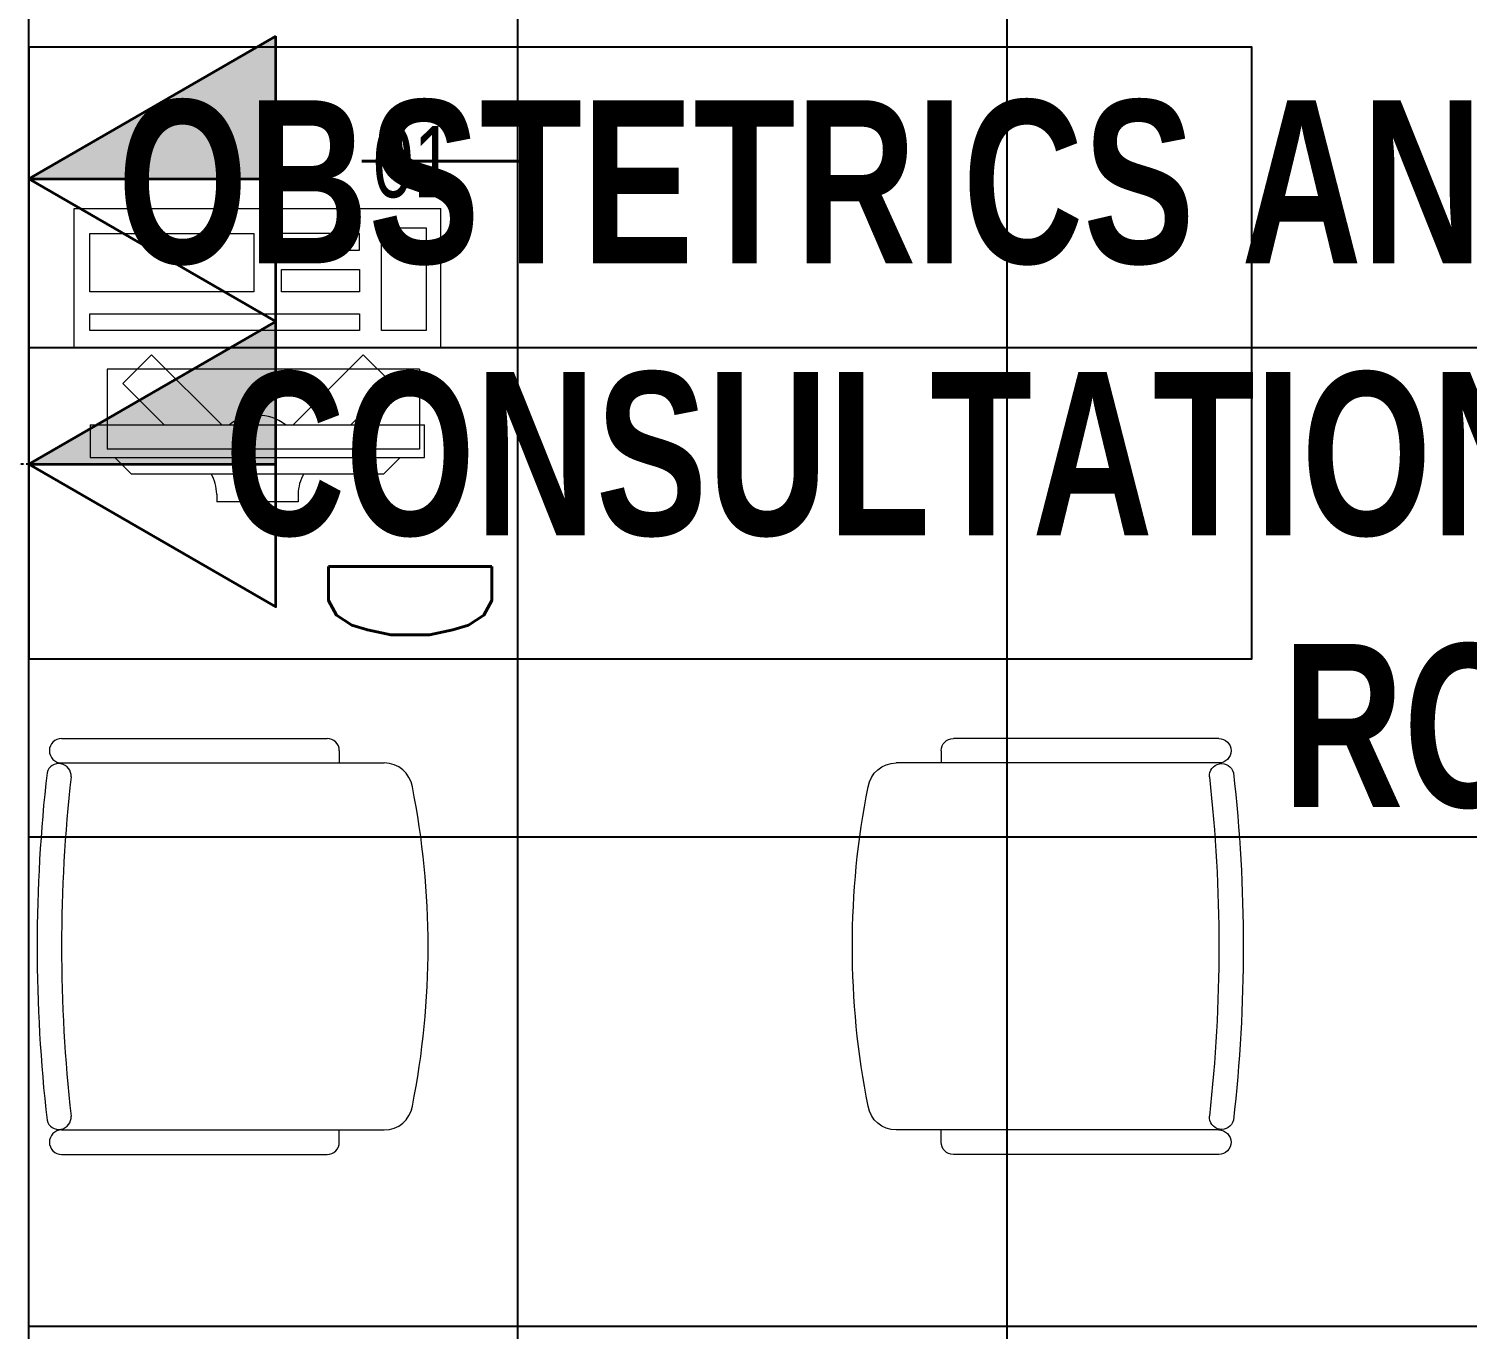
# Model space of a CAD drawing. Extents: x -560814 to 57327, y -29287 to 19916.
# Drawn here: x 25876 to 27640, y -5014 to -3419 of the extents above; entities that cross this region are included whole.
import ezdxf

# ---------------------------------------------------------------- set-up
doc = ezdxf.new("R2010")
doc.units = 0
doc.header["$LTSCALE"] = 0.25
doc.linetypes.add('DASHDOT', pattern=[25.4, 12.7, -6.35, 0, -6.35])
for name, color, linetype, lineweight in [('01-First Floor$0$72_EGR_BASE_TEXT', 252, 'Continuous', 5), ('01-First Floor$0$72_EGR_EQP_TAG', 142, 'Continuous', 5), ('01-First Floor$0$LOADING', 253, 'Continuous', 5), ('E-LITE-CLNG-CNDT', 6, 'DASHDOT', 35), ('T-DATA-CLNG-COND', 51, 'DASHDOT', 25), ('T-DATA-DEVC-TYPE', 2, 'Continuous', 25), ('T-DATA-WALL @ 100', 33, 'Continuous', 35)]:
    doc.layers.add(name, color=color, linetype=linetype, lineweight=lineweight)
doc.layers.add('01-First Floor$0$FALSE CEILING', color=251, linetype='Continuous')
doc.layers.add('01-First Floor$0$TME-NON MEDICAL FURNITURE', color=242, linetype='Continuous')
doc.styles.add('01-First Floor$0$X3G_ENTITY_257CFD', font='swisscl.ttf', dxfattribs={"height": 200})
doc.styles.add('01-First Floor$0$X3G_ENTITY_9EC9', font='swisscl.ttf', dxfattribs={"height": 0.2})
doc.styles.add('DC_SIMPLEX', font='SIMPLEX.shx', dxfattribs={"width": 0.7})

# ---------------------------------------------------------------- blocks, each defined once
blk = doc.blocks.new('*U28')
blk.add_hatch(color=254).paths.add_polyline_path([(1.75, 3.031), (0, 3.031), (0, 0)])
blk.add_line((0, 0), (0, 3.031))
blk.add_lwpolyline([(1.75, 3.031), (0, 0), (-1.75, 3.031)], close=True)
at = {"layer": 'T-DATA-DEVC-TYPE', "style": 'DC_SIMPLEX', "width": 0.7, "flags": 8}
blk.add_attdef('DC_TYPE', (2.682, 5.634), '', height=2, rotation=360, dxfattribs=at)
blk = doc.blocks.new('*U29')
blk.add_hatch(color=254).paths.add_polyline_path([(1.75, 3.031), (0, 3.031), (0, 0)])
blk.add_line((0, 0), (0, 3.031))
blk.add_lwpolyline([(1.75, 3.031), (0, 0), (-1.75, 3.031)], close=True)
at = {"layer": 'T-DATA-DEVC-TYPE', "style": 'DC_SIMPLEX', "width": 0.7, "flags": 8}
blk.add_attdef('DC_TYPE', (2.682, 5.634), '', height=2, rotation=360, dxfattribs=at)
blk = doc.blocks.new('01-First Floor$0$GF21016-P')
at = {"layer": '01-First Floor$0$LOADING', "extrusion": (-1.24384e-09, -1.20261e-09, -1)}
for p, q in [((0.0128, 0.0179), (0.0128, 0.4136)), ((0.4628, 0.0179), (0.4628, 0.4136)), ((-0.0022, 0.3585), (0.0128, 0.3585)), ((0.4778, 0.3585), (0.4628, 0.3585)), ((-0.0172, 0.0179), (-0.0172, 0.3435)), ((0.4928, 0.0179), (0.4928, 0.3435)), ((0.4778, 0.0029), (0.4778, 0.0029))]:
    blk.add_line(p, q, dxfattribs=at)
for centre, radius, start, end in [((-0.2378, -0.5362), 1.0036, 78.7568, 101.2432), ((-0.0478, 0.4136), 0.035, 0, 80.6557), ((-0.4278, 0.4136), 0.035, 99.3443, 180), ((0.0022, 0.3435), 0.015, 0, 90), ((-0.4778, 0.3435), 0.015, 90, 180), ((0.0022, 0.0179), 0.015, 270, 0), ((0.0022, 0.0179), 0.015, 180, 270), ((-0.0284, 0.0145), 0.015, 284.3864, 95.5209), ((-0.2378, 1.8928), 1.8749, 263.6341, 276.3659), ((-0.4471, 0.0145), 0.015, 84.4791, 255.6136), ((-0.4778, 0.0179), 0.015, 270, 0), ((-0.4778, 0.0179), 0.015, 180, 270), ((-0.2378, 1.8734), 1.8855, 263.5119, 276.4881)]:
    blk.add_arc(centre, radius, start, end, dxfattribs=at)
blk = doc.blocks.new('01-First Floor$0$ITCWLS1-P')
at = {"layer": '01-First Floor$0$LOADING'}
for p, q in [((-0.17, 0.45), (-0.17, 0)), ((-0.17, 0.45), (0, 0.45)), ((0, 0.45), (0, 0)), ((-0.2651, 0.43, 0), (-0.3051, 0.43, 0)), ((-0.3051, 0.43, 0), (-0.3051, 0.02, 0)), ((-0.2651, 0.43, 0), (-0.2651, 0.02, 0)), ((-0.1496, 0.4305), (-0.1291, 0.4305)), ((-0.1291, 0.4305), (-0.1291, 0.4089)), ((-0.197, 0.4094), (-0.295, 0.4094)), ((-0.295, 0.0264), (-0.295, 0.4094)), ((-0.197, 0.0264), (-0.197, 0.4094)), ((-0.3251, 0.38, 0), (-0.3051, 0.4, 0)), ((-0.3251, 0.38, 0), (-0.3251, 0.07, 0)), ((-0.3503, 0.275), (-0.3596, 0.275)), ((-0.3596, 0.175), (-0.3596, 0.275)), ((-0.3503, 0.175), (-0.3596, 0.175)), ((-0.3251, 0.07, 0), (-0.3051, 0.05, 0)), ((-0.3051, 0.02, 0), (-0.2651, 0.02, 0)), ((-0.197, 0.0264), (-0.295, 0.0264)), ((-0.17, 0), (0, 0))]:
    blk.add_line(p, q, dxfattribs=at)
at = {"layer": '01-First Floor$0$LOADING', "extrusion": (2.48281e-10, 3.18408e-10, -1)}
for p, q in [((-0.2651, 0.3395), (-0.2144, 0.3902)), ((-0.1791, 0.3548), (-0.2144, 0.3902)), ((-0.2651, 0.2688), (-0.1791, 0.3548))]:
    blk.add_line(p, q, dxfattribs=at)
at = {"layer": '01-First Floor$0$LOADING', "extrusion": (2.48281e-10, -3.18408e-10, -1)}
for p, q in [((-0.2651, 0.1812), (-0.1791, 0.0952)), ((-0.2651, 0.1105), (-0.2144, 0.0598)), ((-0.1791, 0.0952), (-0.2144, 0.0598))]:
    blk.add_line(p, q, dxfattribs=at)
at = {"layer": '01-First Floor$0$LOADING'}
for points in [[(-0.1291, 0.4089), (-0.1291, 0.1), (-0.1496, 0.1), (-0.1496, 0.4305)], [(-0.1496, 0.1), (-0.1496, 0.1), (-0.1496, 0.1), (-0.1496, 0.1), (-0.1496, 0.1), (-0.1496, 0.1), (-0.1496, 0.1), (-0.1496, 0.1), (-0.1496, 0.1)], [(-0.1496, 0.1), (-0.1496, 0.1), (-0.1496, 0.1), (-0.1496, 0.1), (-0.1496, 0.1), (-0.1496, 0.1), (-0.1496, 0.1), (-0.1496, 0.1), (-0.1496, 0.1), (-0.1496, 0.1), (-0.1496, 0.1), (-0.1496, 0.1), (-0.1496, 0.1), (-0.1496, 0.1), (-0.1496, 0.1), (-0.1496, 0.1), (-0.1496, 0.1), (-0.1496, 0.1)], [(-0.1496, 0.1), (-0.1496, 0.1), (-0.1496, 0.1), (-0.1496, 0.1), (-0.1496, 0.1), (-0.1496, 0.1), (-0.1496, 0.1), (-0.1496, 0.1), (-0.1496, 0.1), (-0.1496, 0.1)], [(-0.1496, 0.1), (-0.1496, 0.1), (-0.1496, 0.1), (-0.1496, 0.1), (-0.1496, 0.1), (-0.1496, 0.1), (-0.1496, 0.1)], [(-0.1496, 0.1), (-0.1496, 0.1), (-0.1496, 0.1), (-0.1496, 0.1), (-0.1496, 0.1), (-0.1496, 0.1), (-0.1496, 0.1), (-0.1496, 0.1), (-0.1496, 0.1), (-0.1496, 0.1)], [(-0.1496, 0.1), (-0.1496, 0.1), (-0.1496, 0.1), (-0.1496, 0.1), (-0.1496, 0.1), (-0.1496, 0.1), (-0.1496, 0.1), (-0.1496, 0.1), (-0.1496, 0.1), (-0.1496, 0.1), (-0.1496, 0.1), (-0.1496, 0.1), (-0.1496, 0.1), (-0.1496, 0.1), (-0.1496, 0.1)], [(-0.1496, 0.1), (-0.1496, 0.1), (-0.1496, 0.1), (-0.1496, 0.1), (-0.1496, 0.1), (-0.1496, 0.1), (-0.1496, 0.1), (-0.1496, 0.1), (-0.1496, 0.1), (-0.1496, 0.1)], [(-0.1496, 0.1), (-0.1496, 0.1), (-0.1496, 0.1), (-0.1496, 0.1), (-0.1496, 0.1), (-0.1496, 0.1), (-0.1496, 0.1), (-0.1496, 0.1), (-0.1496, 0.1), (-0.1496, 0.1)], [(-0.1496, 0.1), (-0.1496, 0.1), (-0.1496, 0.1), (-0.1496, 0.1), (-0.1496, 0.1), (-0.1496, 0.1), (-0.1496, 0.1), (-0.1496, 0.1), (-0.1496, 0.1), (-0.1496, 0.1), (-0.1496, 0.1), (-0.1496, 0.1), (-0.1496, 0.1), (-0.1496, 0.1), (-0.1496, 0.1), (-0.1496, 0.1), (-0.1496, 0.1), (-0.1496, 0.1), (-0.1496, 0.1), (-0.1496, 0.1), (-0.1496, 0.1), (-0.1496, 0.1), (-0.1496, 0.1), (-0.1496, 0.1), (-0.1496, 0.1), (-0.1496, 0.1), (-0.1496, 0.1), (-0.1496, 0.1), (-0.1496, 0.1), (-0.1496, 0.1), (-0.1496, 0.1), (-0.1496, 0.1), (-0.1496, 0.1), (-0.1496, 0.1), (-0.1496, 0.1), (-0.1496, 0.1), (-0.1496, 0.1), (-0.1496, 0.1), (-0.1496, 0.1), (-0.1496, 0.1), (-0.1496, 0.1), (-0.1496, 0.1), (-0.1496, 0.1), (-0.1496, 0.1), (-0.1496, 0.1), (-0.1496, 0.1), (-0.1496, 0.1), (-0.1496, 0.1), (-0.1496, 0.1), (-0.1496, 0.1), (-0.1496, 0.1), (-0.1496, 0.1), (-0.1496, 0.1), (-0.1496, 0.1)], [(-0.1496, 0.1), (-0.1496, 0.1), (-0.1496, 0.1), (-0.1496, 0.1), (-0.1496, 0.1), (-0.1496, 0.1), (-0.1496, 0.1), (-0.1496, 0.1), (-0.1496, 0.1), (-0.1496, 0.1), (-0.1496, 0.1), (-0.1496, 0.1), (-0.1496, 0.1), (-0.1496, 0.1), (-0.1496, 0.1), (-0.1496, 0.1), (-0.1496, 0.1), (-0.1496, 0.1), (-0.1496, 0.1), (-0.1496, 0.1), (-0.1496, 0.1), (-0.1496, 0.1), (-0.1496, 0.1), (-0.1496, 0.1), (-0.1496, 0.1), (-0.1496, 0.1), (-0.1496, 0.1), (-0.1496, 0.1), (-0.1496, 0.1), (-0.1496, 0.1), (-0.1496, 0.1), (-0.1496, 0.1), (-0.1496, 0.1), (-0.1496, 0.1), (-0.1496, 0.1), (-0.1496, 0.1), (-0.1496, 0.1), (-0.1496, 0.1), (-0.1496, 0.1), (-0.1496, 0.1), (-0.1496, 0.1), (-0.1496, 0.1), (-0.1496, 0.1), (-0.1496, 0.1), (-0.1496, 0.1), (-0.1496, 0.1), (-0.1496, 0.1), (-0.1496, 0.1), (-0.1496, 0.1), (-0.1496, 0.1), (-0.1496, 0.1), (-0.1496, 0.1), (-0.1496, 0.1), (-0.1496, 0.1), (-0.1496, 0.1), (-0.1496, 0.1), (-0.1496, 0.1), (-0.1496, 0.1), (-0.1496, 0.1), (-0.1496, 0.1), (-0.1496, 0.1), (-0.1496, 0.1), (-0.1496, 0.1), (-0.1496, 0.1), (-0.1496, 0.1), (-0.1496, 0.1), (-0.1496, 0.1), (-0.1496, 0.1), (-0.1496, 0.1), (-0.1496, 0.1), (-0.1496, 0.1), (-0.1496, 0.1), (-0.1496, 0.1), (-0.1496, 0.1), (-0.1496, 0.1), (-0.1496, 0.1), (-0.1496, 0.1), (-0.1496, 0.1), (-0.1496, 0.1), (-0.1496, 0.1), (-0.1496, 0.1), (-0.1496, 0.1), (-0.1496, 0.1), (-0.1496, 0.1), (-0.1496, 0.1), (-0.1496, 0.1), (-0.1496, 0.1), (-0.1496, 0.1), (-0.1496, 0.1)], [(-0.1496, 0.1), (-0.1496, 0.1), (-0.1496, 0.1), (-0.1496, 0.1), (-0.1496, 0.1), (-0.1496, 0.1), (-0.1496, 0.1), (-0.1496, 0.1), (-0.1496, 0.1), (-0.1496, 0.1), (-0.1496, 0.1), (-0.1496, 0.1)], [(-0.1496, 0.1), (-0.1496, 0.1), (-0.1496, 0.1), (-0.1496, 0.1), (-0.1496, 0.1), (-0.1496, 0.1), (-0.1496, 0.1)], [(-0.1496, 0.1), (-0.1496, 0.1), (-0.1496, 0.1), (-0.1496, 0.1), (-0.1496, 0.1), (-0.1496, 0.1), (-0.1496, 0.1), (-0.1496, 0.1), (-0.1496, 0.1), (-0.1496, 0.1), (-0.1496, 0.1), (-0.1496, 0.1), (-0.1496, 0.1), (-0.1496, 0.1), (-0.1496, 0.1), (-0.1496, 0.1), (-0.1496, 0.1)], [(-0.1496, 0.1), (-0.1496, 0.1), (-0.1496, 0.1), (-0.1496, 0.1), (-0.1496, 0.1), (-0.1496, 0.1), (-0.1496, 0.1), (-0.1496, 0.1), (-0.1496, 0.1), (-0.1496, 0.1), (-0.1496, 0.1), (-0.1496, 0.1), (-0.1496, 0.1), (-0.1496, 0.1), (-0.1496, 0.1), (-0.1496, 0.1), (-0.1496, 0.1), (-0.1496, 0.1), (-0.1496, 0.1), (-0.1496, 0.1), (-0.1496, 0.1), (-0.1496, 0.1), (-0.1496, 0.1), (-0.1496, 0.1), (-0.1496, 0.1), (-0.1496, 0.1), (-0.1496, 0.1), (-0.1496, 0.1), (-0.1496, 0.1), (-0.1496, 0.1), (-0.1496, 0.1), (-0.1496, 0.1), (-0.1496, 0.1), (-0.1496, 0.1), (-0.1496, 0.1), (-0.1496, 0.1), (-0.1496, 0.1), (-0.1496, 0.1), (-0.1496, 0.1), (-0.1496, 0.1), (-0.1496, 0.1), (-0.1496, 0.1), (-0.1496, 0.1), (-0.1496, 0.1), (-0.1496, 0.1), (-0.1496, 0.1), (-0.1496, 0.1), (-0.1496, 0.1), (-0.1496, 0.1), (-0.1496, 0.1), (-0.1496, 0.1), (-0.1496, 0.1), (-0.1496, 0.1), (-0.1496, 0.1), (-0.1496, 0.1), (-0.1496, 0.1), (-0.1496, 0.1), (-0.1496, 0.1), (-0.1496, 0.1), (-0.1496, 0.1), (-0.1496, 0.1), (-0.1496, 0.1), (-0.1496, 0.1), (-0.1496, 0.1), (-0.1496, 0.1), (-0.1496, 0.1), (-0.1496, 0.1), (-0.1496, 0.1), (-0.1496, 0.1), (-0.1496, 0.1), (-0.1496, 0.1), (-0.1496, 0.1), (-0.1496, 0.1), (-0.1496, 0.1), (-0.1496, 0.1), (-0.1496, 0.1), (-0.1496, 0.1), (-0.1496, 0.1), (-0.1496, 0.1), (-0.1496, 0.1), (-0.1496, 0.1), (-0.1496, 0.1), (-0.1496, 0.1), (-0.1496, 0.1), (-0.1496, 0.1), (-0.1496, 0.1), (-0.1496, 0.1), (-0.1496, 0.1), (-0.1496, 0.1), (-0.1496, 0.1), (-0.1496, 0.1), (-0.1496, 0.1), (-0.1496, 0.1), (-0.1496, 0.1), (-0.1496, 0.1), (-0.1496, 0.1), (-0.1496, 0.1), (-0.1496, 0.1), (-0.1496, 0.1), (-0.1496, 0.1), (-0.1496, 0.1), (-0.1496, 0.1), (-0.1496, 0.1), (-0.1496, 0.1), (-0.1496, 0.1), (-0.1496, 0.1), (-0.1496, 0.1), (-0.1496, 0.1), (-0.1496, 0.1), (-0.1496, 0.1), (-0.1496, 0.1)], [(-0.1496, 0.1), (-0.1496, 0.1), (-0.1496, 0.1), (-0.1496, 0.1), (-0.1496, 0.1), (-0.1496, 0.1), (-0.1496, 0.1), (-0.1496, 0.1)]]:
    blk.add_lwpolyline(points, dxfattribs=at)
for points in [[(-0.1019, 0.4305), (-0.0304, 0.4305), (-0.0304, 0.2294), (-0.1019, 0.2294)], [(-0.1019, 0.1954), (-0.0747, 0.1954), (-0.0747, 0.1), (-0.1019, 0.1)], [(-0.0304, 0.1954), (-0.0508, 0.1954), (-0.0508, 0.1), (-0.0304, 0.1)], [(-0.1496, 0.1), (-0.1496, 0.1), (-0.1496, 0.1), (-0.1496, 0.1), (-0.1496, 0.1), (-0.1496, 0.1), (-0.1496, 0.1), (-0.1496, 0.1), (-0.1496, 0.1), (-0.1496, 0.1), (-0.1496, 0.1), (-0.1496, 0.1), (-0.1496, 0.1), (-0.1496, 0.1), (-0.1496, 0.1), (-0.1496, 0.1), (-0.1496, 0.1), (-0.1496, 0.1), (-0.1496, 0.1), (-0.1496, 0.1), (-0.1496, 0.1), (-0.1496, 0.1), (-0.1496, 0.1), (-0.1496, 0.1), (-0.1496, 0.1), (-0.1496, 0.1), (-0.1496, 0.1), (-0.1496, 0.1), (-0.1496, 0.1), (-0.1496, 0.1), (-0.1496, 0.1), (-0.1496, 0.1), (-0.1496, 0.1), (-0.1496, 0.1), (-0.1496, 0.1), (-0.1496, 0.1), (-0.1496, 0.1), (-0.1496, 0.1), (-0.1496, 0.1), (-0.1496, 0.1), (-0.1496, 0.1), (-0.1496, 0.1), (-0.1496, 0.1), (-0.1496, 0.1), (-0.1496, 0.1), (-0.1496, 0.1), (-0.1496, 0.1), (-0.1496, 0.1), (-0.1496, 0.1), (-0.1496, 0.1), (-0.1496, 0.1), (-0.1496, 0.1), (-0.1496, 0.1), (-0.1496, 0.1), (-0.1496, 0.1), (-0.1496, 0.1), (-0.1496, 0.1), (-0.1496, 0.1), (-0.1496, 0.1), (-0.1496, 0.1), (-0.1496, 0.1), (-0.1496, 0.1), (-0.1496, 0.1), (-0.1496, 0.1), (-0.1496, 0.1), (-0.1496, 0.1), (-0.1496, 0.1), (-0.1496, 0.1), (-0.1496, 0.1), (-0.1496, 0.1), (-0.1496, 0.1), (-0.1496, 0.1), (-0.1496, 0.1), (-0.1496, 0.1), (-0.1496, 0.1), (-0.1496, 0.1), (-0.1496, 0.1), (-0.1496, 0.1), (-0.1496, 0.1), (-0.1496, 0.1), (-0.1496, 0.1), (-0.1496, 0.1), (-0.1496, 0.1), (-0.1496, 0.1), (-0.1496, 0.1), (-0.1496, 0.1), (-0.1496, 0.1), (-0.1496, 0.1), (-0.1496, 0.1), (-0.1496, 0.1), (-0.1496, 0.1), (-0.1496, 0.1), (-0.1496, 0.1), (-0.1496, 0.1), (-0.1496, 0.1), (-0.1496, 0.1), (-0.1496, 0.1), (-0.1496, 0.1), (-0.1496, 0.1), (-0.1496, 0.1), (-0.1496, 0.1), (-0.1496, 0.1), (-0.1496, 0.1), (-0.1496, 0.1), (-0.1496, 0.1), (-0.1496, 0.1), (-0.1496, 0.1), (-0.1496, 0.1), (-0.1496, 0.1), (-0.1496, 0.1), (-0.1496, 0.1), (-0.1496, 0.1), (-0.1496, 0.1), (-0.1496, 0.1), (-0.1496, 0.1), (-0.1496, 0.1), (-0.1496, 0.1), (-0.1496, 0.1), (-0.1496, 0.1), (-0.1496, 0.1), (-0.1496, 0.1), (-0.1496, 0.1), (-0.1496, 0.1), (-0.1496, 0.1), (-0.1496, 0.1), (-0.1496, 0.1), (-0.1496, 0.1), (-0.1496, 0.1), (-0.1496, 0.1), (-0.1496, 0.1), (-0.1496, 0.1), (-0.1496, 0.1), (-0.1496, 0.1), (-0.1496, 0.1), (-0.1496, 0.1), (-0.1496, 0.1), (-0.1496, 0.1), (-0.1496, 0.1), (-0.1496, 0.1), (-0.1496, 0.1), (-0.1496, 0.1), (-0.1496, 0.1), (-0.1496, 0.1), (-0.1496, 0.1), (-0.1496, 0.1), (-0.1496, 0.1), (-0.1496, 0.1), (-0.1496, 0.1), (-0.1496, 0.1), (-0.1496, 0.1), (-0.1496, 0.1), (-0.1496, 0.1), (-0.1496, 0.1), (-0.1496, 0.1), (-0.1496, 0.1), (-0.1496, 0.1), (-0.1496, 0.1), (-0.1496, 0.1), (-0.1496, 0.1), (-0.1496, 0.1), (-0.1496, 0.1), (-0.1496, 0.1), (-0.1496, 0.1), (-0.1496, 0.1), (-0.1496, 0.1), (-0.1496, 0.1), (-0.1496, 0.1), (-0.1496, 0.1), (-0.1496, 0.1), (-0.1496, 0.1), (-0.1496, 0.1), (-0.1496, 0.1), (-0.1496, 0.1), (-0.1496, 0.1), (-0.1496, 0.1), (-0.1496, 0.1), (-0.1496, 0.1), (-0.1496, 0.1), (-0.1496, 0.1), (-0.1496, 0.1), (-0.1496, 0.1), (-0.1496, 0.1), (-0.1496, 0.1), (-0.1496, 0.1), (-0.1496, 0.1), (-0.1496, 0.1), (-0.1496, 0.1), (-0.1496, 0.1), (-0.1496, 0.1), (-0.1496, 0.1), (-0.1496, 0.1), (-0.1496, 0.1), (-0.1496, 0.1), (-0.1496, 0.1), (-0.1496, 0.1), (-0.1496, 0.1), (-0.1496, 0.1), (-0.1496, 0.1), (-0.1496, 0.1), (-0.1496, 0.1), (-0.1496, 0.1), (-0.1496, 0.1), (-0.1496, 0.1), (-0.1496, 0.1), (-0.1496, 0.1), (-0.1496, 0.1), (-0.1496, 0.1), (-0.1496, 0.1), (-0.1496, 0.1), (-0.1496, 0.1), (-0.1496, 0.1), (-0.1496, 0.1), (-0.1496, 0.1), (-0.1496, 0.1), (-0.1496, 0.1), (-0.1496, 0.1), (-0.1496, 0.1), (-0.1496, 0.1), (-0.1496, 0.1), (-0.1496, 0.1), (-0.1496, 0.1), (-0.1496, 0.1), (-0.1496, 0.1), (-0.1496, 0.1), (-0.1496, 0.1), (-0.1496, 0.1), (-0.1496, 0.1), (-0.1496, 0.1), (-0.1496, 0.1), (-0.1496, 0.1), (-0.1496, 0.1), (-0.1496, 0.1), (-0.1496, 0.1), (-0.1496, 0.1), (-0.1496, 0.1), (-0.1496, 0.1), (-0.1496, 0.1), (-0.1496, 0.1), (-0.1496, 0.1), (-0.1496, 0.1), (-0.1496, 0.1), (-0.1496, 0.1), (-0.1496, 0.1), (-0.1496, 0.1), (-0.1496, 0.1), (-0.1496, 0.1), (-0.1496, 0.1), (-0.1496, 0.1), (-0.1496, 0.1), (-0.1496, 0.1), (-0.1496, 0.1), (-0.1496, 0.1), (-0.1496, 0.1), (-0.1496, 0.1), (-0.1496, 0.1), (-0.1496, 0.1), (-0.1496, 0.1), (-0.1496, 0.1), (-0.1496, 0.1), (-0.1496, 0.1), (-0.1496, 0.1), (-0.1496, 0.1), (-0.1496, 0.1), (-0.1496, 0.1), (-0.1496, 0.1), (-0.1496, 0.1), (-0.1496, 0.1), (-0.1496, 0.1), (-0.1496, 0.1), (-0.1496, 0.1), (-0.1496, 0.1), (-0.1496, 0.1), (-0.1496, 0.1), (-0.1496, 0.1), (-0.1496, 0.1), (-0.1496, 0.1), (-0.1496, 0.1)], [(-0.1496, 0.1), (-0.1496, 0.1), (-0.1496, 0.1), (-0.1496, 0.1), (-0.1496, 0.1), (-0.1496, 0.1), (-0.1496, 0.1), (-0.1496, 0.1), (-0.1496, 0.1), (-0.1496, 0.1), (-0.1496, 0.1), (-0.1496, 0.1), (-0.1496, 0.1), (-0.1496, 0.1), (-0.1496, 0.1), (-0.1496, 0.1), (-0.1496, 0.1), (-0.1496, 0.1), (-0.1496, 0.1), (-0.1496, 0.1), (-0.1496, 0.1), (-0.1496, 0.1), (-0.1496, 0.1), (-0.1496, 0.1), (-0.1496, 0.1), (-0.1496, 0.1), (-0.1496, 0.1), (-0.1496, 0.1), (-0.1496, 0.1), (-0.1496, 0.1), (-0.1496, 0.1), (-0.1496, 0.1), (-0.1496, 0.1), (-0.1496, 0.1), (-0.1496, 0.1), (-0.1496, 0.1), (-0.1496, 0.1), (-0.1496, 0.1), (-0.1496, 0.1), (-0.1496, 0.1), (-0.1496, 0.1), (-0.1496, 0.1), (-0.1496, 0.1), (-0.1496, 0.1), (-0.1496, 0.1), (-0.1496, 0.1), (-0.1496, 0.1), (-0.1496, 0.1), (-0.1496, 0.1), (-0.1496, 0.1), (-0.1496, 0.1), (-0.1496, 0.1), (-0.1496, 0.1), (-0.1496, 0.1), (-0.1496, 0.1), (-0.1496, 0.1), (-0.1496, 0.1), (-0.1496, 0.1), (-0.1496, 0.1), (-0.1496, 0.1), (-0.1496, 0.1), (-0.1496, 0.1), (-0.1496, 0.1), (-0.1496, 0.1), (-0.1496, 0.1), (-0.1496, 0.1), (-0.1496, 0.1), (-0.1496, 0.1), (-0.1496, 0.1), (-0.1496, 0.1), (-0.1496, 0.1), (-0.1496, 0.1), (-0.1496, 0.1), (-0.1496, 0.1), (-0.1496, 0.1), (-0.1496, 0.1), (-0.1496, 0.1), (-0.1496, 0.1), (-0.1496, 0.1), (-0.1496, 0.1), (-0.1496, 0.1), (-0.1496, 0.1), (-0.1496, 0.1), (-0.1496, 0.1), (-0.1496, 0.1), (-0.1496, 0.1), (-0.1496, 0.1), (-0.1496, 0.1), (-0.1496, 0.1), (-0.1496, 0.1), (-0.1496, 0.1), (-0.1496, 0.1), (-0.1496, 0.1), (-0.1496, 0.1), (-0.1496, 0.1), (-0.1496, 0.1), (-0.1496, 0.1), (-0.1496, 0.1), (-0.1496, 0.1), (-0.1496, 0.1), (-0.1496, 0.1), (-0.1496, 0.1), (-0.1496, 0.1), (-0.1496, 0.1), (-0.1496, 0.1), (-0.1496, 0.1), (-0.1496, 0.1), (-0.1496, 0.1), (-0.1496, 0.1), (-0.1496, 0.1), (-0.1496, 0.1), (-0.1496, 0.1), (-0.1496, 0.1), (-0.1496, 0.1), (-0.1496, 0.1), (-0.1496, 0.1), (-0.1496, 0.1), (-0.1496, 0.1), (-0.1496, 0.1), (-0.1496, 0.1), (-0.1496, 0.1), (-0.1496, 0.1), (-0.1496, 0.1), (-0.1496, 0.1), (-0.1496, 0.1), (-0.1496, 0.1), (-0.1496, 0.1), (-0.1496, 0.1), (-0.1496, 0.1), (-0.1496, 0.1), (-0.1496, 0.1), (-0.1496, 0.1), (-0.1496, 0.1), (-0.1496, 0.1), (-0.1496, 0.1), (-0.1496, 0.1), (-0.1496, 0.1), (-0.1496, 0.1), (-0.1496, 0.1), (-0.1496, 0.1), (-0.1496, 0.1), (-0.1496, 0.1), (-0.1496, 0.1), (-0.1496, 0.1), (-0.1496, 0.1), (-0.1496, 0.1), (-0.1496, 0.1), (-0.1496, 0.1), (-0.1496, 0.1), (-0.1496, 0.1), (-0.1496, 0.1), (-0.1496, 0.1), (-0.1496, 0.1), (-0.1496, 0.1), (-0.1496, 0.1), (-0.1496, 0.1), (-0.1496, 0.1), (-0.1496, 0.1), (-0.1496, 0.1), (-0.1496, 0.1), (-0.1496, 0.1), (-0.1496, 0.1), (-0.1496, 0.1), (-0.1496, 0.1), (-0.1496, 0.1), (-0.1496, 0.1), (-0.1496, 0.1), (-0.1496, 0.1), (-0.1496, 0.1), (-0.1496, 0.1), (-0.1496, 0.1), (-0.1496, 0.1), (-0.1496, 0.1), (-0.1496, 0.1), (-0.1496, 0.1), (-0.1496, 0.1), (-0.1496, 0.1), (-0.1496, 0.1), (-0.1496, 0.1), (-0.1496, 0.1), (-0.1496, 0.1), (-0.1496, 0.1), (-0.1496, 0.1), (-0.1496, 0.1), (-0.1496, 0.1), (-0.1496, 0.1), (-0.1496, 0.1), (-0.1496, 0.1), (-0.1496, 0.1), (-0.1496, 0.1), (-0.1496, 0.1), (-0.1496, 0.1), (-0.1496, 0.1), (-0.1496, 0.1), (-0.1496, 0.1), (-0.1496, 0.1), (-0.1496, 0.1), (-0.1496, 0.1), (-0.1496, 0.1), (-0.1496, 0.1), (-0.1496, 0.1), (-0.1496, 0.1), (-0.1496, 0.1), (-0.1496, 0.1), (-0.1496, 0.1), (-0.1496, 0.1), (-0.1496, 0.1), (-0.1496, 0.1), (-0.1496, 0.1), (-0.1496, 0.1), (-0.1496, 0.1), (-0.1496, 0.1), (-0.1496, 0.1), (-0.1496, 0.1)], [(-0.1496, 0.1), (-0.1496, 0.1), (-0.1496, 0.1), (-0.1496, 0.1), (-0.1496, 0.1), (-0.1496, 0.1), (-0.1496, 0.1), (-0.1496, 0.1), (-0.1496, 0.1), (-0.1496, 0.1), (-0.1496, 0.1), (-0.1496, 0.1), (-0.1496, 0.1), (-0.1496, 0.1), (-0.1496, 0.1), (-0.1496, 0.1), (-0.1496, 0.1), (-0.1496, 0.1), (-0.1496, 0.1), (-0.1496, 0.1), (-0.1496, 0.1), (-0.1496, 0.1), (-0.1496, 0.1), (-0.1496, 0.1), (-0.1496, 0.1), (-0.1496, 0.1), (-0.1496, 0.1), (-0.1496, 0.1), (-0.1496, 0.1), (-0.1496, 0.1), (-0.1496, 0.1), (-0.1496, 0.1), (-0.1496, 0.1), (-0.1496, 0.1), (-0.1496, 0.1), (-0.1496, 0.1), (-0.1496, 0.1), (-0.1496, 0.1), (-0.1496, 0.1), (-0.1496, 0.1), (-0.1496, 0.1), (-0.1496, 0.1), (-0.1496, 0.1), (-0.1496, 0.1), (-0.1496, 0.1), (-0.1496, 0.1), (-0.1496, 0.1), (-0.1496, 0.1), (-0.1496, 0.1), (-0.1496, 0.1), (-0.1496, 0.1), (-0.1496, 0.1), (-0.1496, 0.1), (-0.1496, 0.1), (-0.1496, 0.1), (-0.1496, 0.1), (-0.1496, 0.1), (-0.1496, 0.1), (-0.1496, 0.1), (-0.1496, 0.1), (-0.1496, 0.1), (-0.1496, 0.1), (-0.1496, 0.1), (-0.1496, 0.1), (-0.1496, 0.1), (-0.1496, 0.1), (-0.1496, 0.1), (-0.1496, 0.1), (-0.1496, 0.1), (-0.1496, 0.1), (-0.1496, 0.1), (-0.1496, 0.1), (-0.1496, 0.1), (-0.1496, 0.1), (-0.1496, 0.1), (-0.1496, 0.1), (-0.1496, 0.1), (-0.1496, 0.1), (-0.1496, 0.1), (-0.1496, 0.1), (-0.1496, 0.1), (-0.1496, 0.1), (-0.1496, 0.1), (-0.1496, 0.1), (-0.1496, 0.1), (-0.1496, 0.1), (-0.1496, 0.1), (-0.1496, 0.1), (-0.1496, 0.1), (-0.1496, 0.1), (-0.1496, 0.1), (-0.1496, 0.1), (-0.1496, 0.1), (-0.1496, 0.1), (-0.1496, 0.1), (-0.1496, 0.1), (-0.1496, 0.1), (-0.1496, 0.1), (-0.1496, 0.1), (-0.1496, 0.1), (-0.1496, 0.1), (-0.1496, 0.1), (-0.1496, 0.1), (-0.1496, 0.1), (-0.1496, 0.1), (-0.1496, 0.1), (-0.1496, 0.1), (-0.1496, 0.1), (-0.1496, 0.1), (-0.1496, 0.1), (-0.1496, 0.1), (-0.1496, 0.1), (-0.1496, 0.1), (-0.1496, 0.1), (-0.1496, 0.1), (-0.1496, 0.1), (-0.1496, 0.1), (-0.1496, 0.1), (-0.1496, 0.1), (-0.1496, 0.1), (-0.1496, 0.1), (-0.1496, 0.1), (-0.1496, 0.1), (-0.1496, 0.1), (-0.1496, 0.1), (-0.1496, 0.1), (-0.1496, 0.1), (-0.1496, 0.1), (-0.1496, 0.1), (-0.1496, 0.1), (-0.1496, 0.1), (-0.1496, 0.1), (-0.1496, 0.1), (-0.1496, 0.1), (-0.1496, 0.1), (-0.1496, 0.1), (-0.1496, 0.1), (-0.1496, 0.1), (-0.1496, 0.1), (-0.1496, 0.1), (-0.1496, 0.1), (-0.1496, 0.1), (-0.1496, 0.1), (-0.1496, 0.1), (-0.1496, 0.1), (-0.1496, 0.1), (-0.1496, 0.1), (-0.1496, 0.1), (-0.1496, 0.1), (-0.1496, 0.1), (-0.1496, 0.1), (-0.1496, 0.1), (-0.1496, 0.1), (-0.1496, 0.1), (-0.1496, 0.1), (-0.1496, 0.1), (-0.1496, 0.1), (-0.1496, 0.1), (-0.1496, 0.1), (-0.1496, 0.1), (-0.1496, 0.1), (-0.1496, 0.1), (-0.1496, 0.1), (-0.1496, 0.1), (-0.1496, 0.1), (-0.1496, 0.1), (-0.1496, 0.1), (-0.1496, 0.1), (-0.1496, 0.1), (-0.1496, 0.1), (-0.1496, 0.1), (-0.1496, 0.1), (-0.1496, 0.1), (-0.1496, 0.1), (-0.1496, 0.1), (-0.1496, 0.1), (-0.1496, 0.1), (-0.1496, 0.1), (-0.1496, 0.1), (-0.1496, 0.1), (-0.1496, 0.1), (-0.1496, 0.1), (-0.1496, 0.1), (-0.1496, 0.1), (-0.1496, 0.1), (-0.1496, 0.1), (-0.1496, 0.1), (-0.1496, 0.1), (-0.1496, 0.1), (-0.1496, 0.1), (-0.1496, 0.1), (-0.1496, 0.1), (-0.1496, 0.1), (-0.1496, 0.1), (-0.1496, 0.1), (-0.1496, 0.1), (-0.1496, 0.1), (-0.1496, 0.1), (-0.1496, 0.1), (-0.1496, 0.1), (-0.1496, 0.1), (-0.1496, 0.1), (-0.1496, 0.1), (-0.1496, 0.1), (-0.1496, 0.1), (-0.1496, 0.1), (-0.1496, 0.1), (-0.1496, 0.1), (-0.1496, 0.1), (-0.1496, 0.1), (-0.1496, 0.1), (-0.1496, 0.1), (-0.1496, 0.1), (-0.1496, 0.1), (-0.1496, 0.1), (-0.1496, 0.1), (-0.1496, 0.1), (-0.1496, 0.1), (-0.1496, 0.1)], [(-0.1496, 0.0727), (-0.0236, 0.0727), (-0.0236, 0.0182), (-0.1496, 0.0182)]]:
    blk.add_lwpolyline(points, close=True, dxfattribs=at)
for centre, radius, start, end in [((-0.3503, 0.325), 0.05, 270, 300.3093), ((-0.3089, 0.225), 0.0556, 321.9431, 38.0569), ((-0.3503, 0.125), 0.05, 59.6907, 90)]:
    blk.add_arc(centre, radius, start, end, dxfattribs=at)
blk = doc.blocks.new('01-First Floor')
at = {"layer": '01-First Floor$0$FALSE CEILING', "linetype": 'Continuous'}
for p, q in [((26476, -6810), (26476, -2810)), ((27076, -6810), (27076, -2810)), ((25876, -3810), (29376, -3810)), ((25876, -4410), (29376, -4410)), ((25876, -5010), (29376, -5010))]:
    blk.add_line(p, q, dxfattribs=at)
at = {"layer": '01-First Floor$0$FALSE CEILING'}
blk.add_lwpolyline([(29376, -6810), (25876, -6810), (25876, -2810), (29376, -2810)], close=True, dxfattribs=at)
at = {"layer": '01-First Floor$0$FALSE CEILING', "elevation": -0.1}
blk.add_lwpolyline([(25876, -3441.4), (25876, -4191.4), (27376, -4191.4), (27376, -3441.4)], close=True, dxfattribs=at)
at = {"layer": '01-First Floor$0$LOADING', "elevation": -0.1}
blk.add_lwpolyline([(25876, -3441.4), (25876, -4191.4), (27376, -4191.4), (27376, -3441.4)], close=True, dxfattribs=at)
at = {"layer": '01-First Floor$0$LOADING', "extrusion": (-1.93991e-16, 8.01373e-06, 1), "xscale": 1000.000000000013, "yscale": 1000.000000000013, "zscale": 1000.000000000013, "rotation": 90.00000000000001}
blk.add_blockref('01-First Floor$0$ITCWLS1-P', (26381.5, -3639.5, -0.1), dxfattribs=at)
at = {"layer": '01-First Floor$0$TME-NON MEDICAL FURNITURE', "color": 1, "extrusion": (-1.86519e-05, 4.75185e-05, 1), "xscale": -1000.000000000004, "yscale": 1000.000000000004, "zscale": -1000.000000000004, "rotation": 270.0000250975433}
blk.add_blockref('01-First Floor$0$GF21016-P', (25898.4, -4782.1, -0.9), dxfattribs=at)
at = {"layer": '01-First Floor$0$TME-NON MEDICAL FURNITURE', "color": 1, "extrusion": (1.86519e-05, 4.75185e-05, 1), "xscale": 1000.000000000004, "yscale": 1000.000000000004, "zscale": -1000.000000000001, "rotation": 89.99997490245674}
blk.add_blockref('01-First Floor$0$GF21016-P', (27353.6, -4782.1, 0.1), dxfattribs=at)
at = {"layer": '01-First Floor$0$72_EGR_BASE_TEXT', "insert": (27733.3, -3506.6), "char_height": 200, "width": 3714.666, "attachment_point": 2, "style": '01-First Floor$0$X3G_ENTITY_9EC9'}
blk.add_mtext('{\\fSwis721 LtCn BT|b1|i0|c0|p34;OBSTETRICS AND GYNAECOLOGY CONSULTATION / EXAMINATION ROOM}', dxfattribs=at)
at = {"layer": '01-First Floor$0$72_EGR_EQP_TAG', "insert": (26348, -3538.2, -0.1), "char_height": 87.47, "attachment_point": 2, "style": '01-First Floor$0$X3G_ENTITY_257CFD'}
blk.add_mtext('01', dxfattribs=at)

msp = doc.modelspace()

# ---------------------------------------------------------------- linework, layer by layer
at = {"layer": 'T-DATA-CLNG-COND'}
msp.add_lwpolyline([(25876, -3952.9), (24176, -3952.9)], dxfattribs=at)

# ---------------------------------------------------------------- block references
at = {"layer": 'E-LITE-CLNG-CNDT'}
msp.add_blockref('01-First Floor', (0, 0), dxfattribs=at)
at = {"layer": 'T-DATA-WALL @ 100'}
ref = msp.add_blockref('*U29', (25876, -3602.9), dxfattribs=dict(at, xscale=-100, yscale=100, zscale=100, rotation=270))
ref.add_attrib('DC_TYPE', 'T', (26284.5, -3533.5), dxfattribs={"layer": 'T-DATA-DEVC-TYPE', "height": 200, "rotation": 270, "style": 'DC_SIMPLEX', "width": 0.7, "flags": 8})
ref = msp.add_blockref('*U28', (25876, -3952.9), dxfattribs=dict(at, xscale=-100, yscale=100, zscale=100, rotation=270))
ref.add_attrib('DC_TYPE', 'D', (26243.8, -4054.2, 0), dxfattribs={"layer": 'T-DATA-DEVC-TYPE', "height": 200, "rotation": 270, "style": 'DC_SIMPLEX', "width": 0.7, "flags": 8})

doc.saveas('drawing.dxf')
